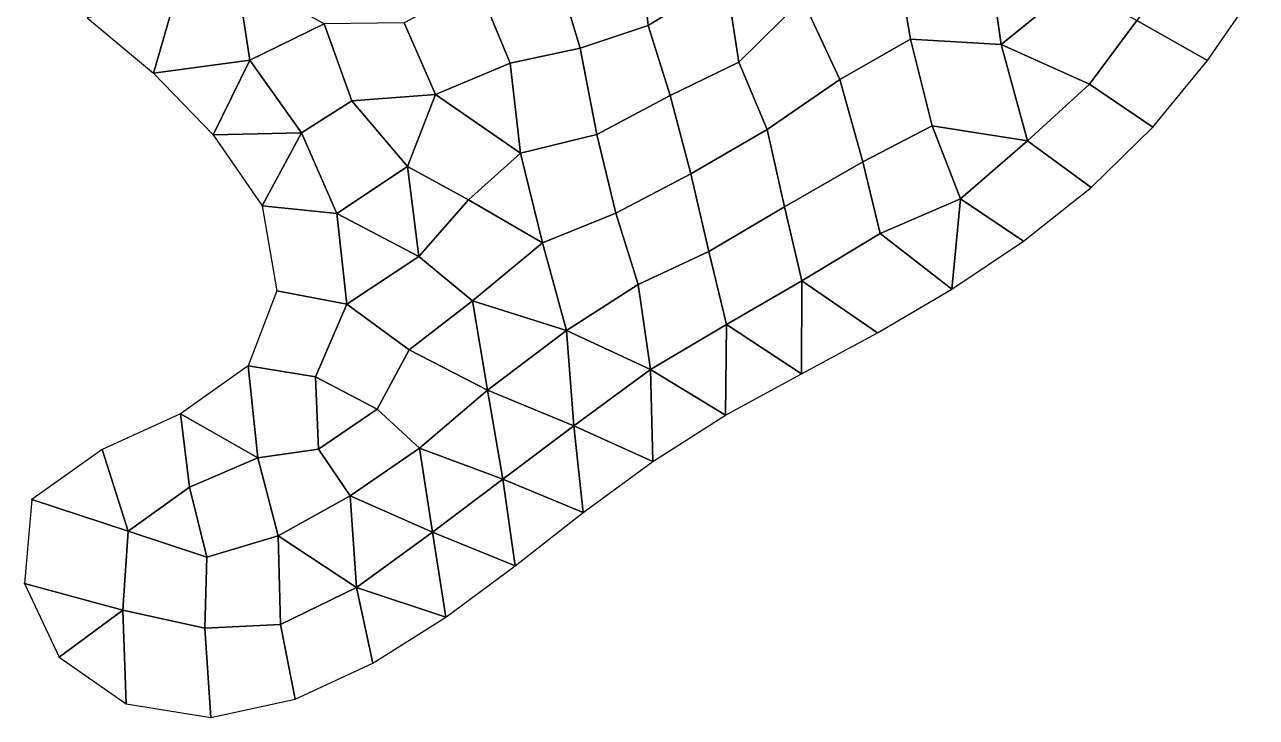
# Model space of a CAD drawing. Extents: x 380707 to 407438, y 6452841 to 6483357.
# Drawn here: x 387868 to 389152, y 6455726 to 6456448 of the extents above; entities that cross this region are included whole.
import ezdxf

# ---------------------------------------------------------------- set-up
doc = ezdxf.new("R2010")
doc.units = 0
for name, color, linetype in [('MESH_BOUND', 25, 'CONTINUOUS'), ('MESH_ELEMS', 18, 'CONTINUOUS'), ('MESH_NODES', 18, 'CONTINUOUS')]:
    doc.layers.add(name, color=color, linetype=linetype)

msp = doc.modelspace()

# ---------------------------------------------------------------- linework, layer by layer
at = {"layer": 'MESH_BOUND', "color": 25}
for points in [[(389101.047, 6456410.28, -0.069), (389151.973, 6456484.3, 0.016)], [(387933.621, 6456454.76, 1.772), (388002.608, 6456397.11, -0.017)], [(389044.15, 6456340.74, -0.101), (389101.047, 6456410.28, -0.069)], [(388002.608, 6456397.11, -0.017), (388064.786, 6456332.79, 1.11)], [(388064.786, 6456332.79, 1.11), (388115.877, 6456258.71, -0.085)], [(388979.918, 6456277.7, -0.125), (389044.15, 6456340.74, -0.101)], [(388909.292, 6456222.05, 0.01), (388979.918, 6456277.7, -0.125)], [(388115.877, 6456258.71, -0.085), (388131.426, 6456170.11, 2.151)], [(388834.74, 6456171.87, 0.052), (388909.292, 6456222.05, 0.01)], [(388131.426, 6456170.11, 2.151), (388101.293, 6456091.94, 0.524)], [(388757.201, 6456126.23, -0.193), (388834.74, 6456171.87, 0.052)], [(388677.916, 6456083.65, -0.108), (388757.201, 6456126.23, -0.193)], [(388101.293, 6456091.94, 0.524), (388030.745, 6456042.09, -0.322)], [(388598.944, 6456040.49, 1.529), (388677.916, 6456083.65, -0.108)], [(388030.745, 6456042.09, -0.322), (387949.395, 6456004.79, -0.514)], [(388523.206, 6455992.18, 1.516), (388598.944, 6456040.49, 1.529)], [(387949.395, 6456004.79, -0.514), (387876.047, 6455952.65, -0.645)], [(388450.563, 6455939.08, 2.222), (388523.206, 6455992.18, 1.516)], [(387876.047, 6455952.65, -0.645), (387868.5, 6455865, -0.547)], [(388379.693, 6455883.62, 1.969), (388450.563, 6455939.08, 2.222)], [(388307.376, 6455830.05, 0.15), (388379.693, 6455883.62, 1.969)], [(387868.5, 6455865, -0.547), (387904.465, 6455788.4, -0.734)], [(388231.339, 6455782.27, -0.021), (388307.376, 6455830.05, 0.15)], [(387904.465, 6455788.4, -0.734), (387974.168, 6455739.72, -0.581)], [(388150.409, 6455744.47, 1.061), (388231.339, 6455782.27, -0.021)], [(388062.406, 6455725.63, 0.047), (388150.409, 6455744.47, 1.061)], [(387974.168, 6455739.72, -0.581), (388062.406, 6455725.63, 0.047)]]:
    msp.add_polyline3d(points, dxfattribs=at)
at = {"layer": 'MESH_ELEMS', "color": 178}
for points in [[(388518.2, 6456446.82, -0.43), (388508.725, 6456533.53, -0.502), (388424.885, 6456498.12, -0.423), (388447.275, 6456422.99, -0.366)], [(388599.015, 6456496.33, -0.536), (388508.725, 6456533.53, -0.502), (388518.2, 6456446.82, -0.43), (388599.015, 6456496.33, -0.536)], [(389101.047, 6456410.28, -0.069), (389151.973, 6456484.3, 0.016), (389084.645, 6456527.91, -1.008), (389027.48, 6456451.88, -0.841)], [(388873.735, 6456511.97, -1.639), (388778.851, 6456508.29, -0.715), (388791.628, 6456432.3, -0.559), (388885.993, 6456426.93, -0.997)], [(388873.735, 6456511.97, -1.639), (388885.993, 6456426.93, -0.997), (388960.735, 6456487.84, -1.786), (388873.735, 6456511.97, -1.639)], [(388025.112, 6456474.22, -0.321), (388002.608, 6456397.11, -0.017), (388103.154, 6456410.4, -0.256), (388089.598, 6456498.66, -0.282)], [(388103.154, 6456410.4, -0.256), (388180.664, 6456448.36, -0.342), (388089.598, 6456498.66, -0.282), (388103.154, 6456410.4, -0.256)], [(388424.885, 6456498.12, -0.423), (388340.348, 6456489.87, -0.37), (388374.558, 6456407.42, -0.425), (388447.275, 6456422.99, -0.366)], [(388791.628, 6456432.3, -0.559), (388778.851, 6456508.29, -0.715), (388679.12, 6456473.98, -0.563), (388718.013, 6456390.35, -0.533)], [(388264.123, 6456449.46, -0.364), (388296.704, 6456374.74, -0.504), (388374.558, 6456407.42, -0.425), (388340.348, 6456489.87, -0.37)], [(388612.779, 6456408.46, -0.484), (388599.015, 6456496.33, -0.536), (388518.2, 6456446.82, -0.43), (388541.234, 6456373.83, -0.551)], [(388679.12, 6456473.98, -0.563), (388599.015, 6456496.33, -0.536), (388612.779, 6456408.46, -0.484), (388679.12, 6456473.98, -0.563)], [(388960.735, 6456487.84, -1.786), (388885.993, 6456426.93, -0.997), (388977.977, 6456385.67, -0.803), (389027.48, 6456451.88, -0.841)], [(387933.621, 6456454.76, 1.772), (388002.608, 6456397.11, -0.017), (388025.112, 6456474.22, -0.321), (387933.621, 6456454.76, 1.772)], [(388718.013, 6456390.35, -0.533), (388679.12, 6456473.98, -0.563), (388612.779, 6456408.46, -0.484), (388642.168, 6456338.42, -0.516)], [(388103.154, 6456410.4, -0.256), (388156.977, 6456334.78, -0.322), (388209.513, 6456368.27, -0.319), (388180.664, 6456448.36, -0.342)], [(388264.123, 6456449.46, -0.364), (388180.664, 6456448.36, -0.342), (388209.513, 6456368.27, -0.319), (388296.704, 6456374.74, -0.504)], [(388447.275, 6456422.99, -0.366), (388464.739, 6456333.15, -1.078), (388541.234, 6456373.83, -0.551), (388518.2, 6456446.82, -0.43)], [(389044.15, 6456340.74, -0.101), (389101.047, 6456410.28, -0.069), (389027.48, 6456451.88, -0.841), (388977.977, 6456385.67, -0.803)], [(388374.558, 6456407.42, -0.425), (388385.259, 6456313.54, -0.882), (388464.739, 6456333.15, -1.078), (388447.275, 6456422.99, -0.366)], [(388718.013, 6456390.35, -0.533), (388741.942, 6456304.74, -0.436), (388814.083, 6456342.28, -0.48), (388791.628, 6456432.3, -0.559)], [(388814.083, 6456342.28, -0.48), (388913.553, 6456326.6, -0.579), (388885.993, 6456426.93, -0.997), (388791.628, 6456432.3, -0.559)], [(388913.553, 6456326.6, -0.579), (388977.977, 6456385.67, -0.803), (388885.993, 6456426.93, -0.997), (388913.553, 6456326.6, -0.579)], [(388002.608, 6456397.11, -0.017), (388064.786, 6456332.79, 1.11), (388103.154, 6456410.4, -0.256), (388002.608, 6456397.11, -0.017)], [(388064.786, 6456332.79, 1.11), (388156.977, 6456334.78, -0.322), (388103.154, 6456410.4, -0.256), (388064.786, 6456332.79, 1.11)], [(388541.234, 6456373.83, -0.551), (388562.598, 6456292.2, -0.832), (388642.168, 6456338.42, -0.516), (388612.779, 6456408.46, -0.484)], [(388374.558, 6456407.42, -0.425), (388296.704, 6456374.74, -0.504), (388385.259, 6456313.54, -0.882), (388374.558, 6456407.42, -0.425)], [(388642.168, 6456338.42, -0.516), (388660.15, 6456257.73, -0.39), (388741.942, 6456304.74, -0.436), (388718.013, 6456390.35, -0.533)], [(388979.918, 6456277.7, -0.125), (389044.15, 6456340.74, -0.101), (388977.977, 6456385.67, -0.803), (388913.553, 6456326.6, -0.579)], [(388296.704, 6456374.74, -0.504), (388209.513, 6456368.27, -0.319), (388267.298, 6456299.62, -0.536), (388296.704, 6456374.74, -0.504)], [(388331.153, 6456265.02, -1.085), (388385.259, 6456313.54, -0.882), (388296.704, 6456374.74, -0.504), (388267.298, 6456299.62, -0.536)], [(388464.739, 6456333.15, -1.078), (388484.376, 6456251.26, -1.201), (388562.598, 6456292.2, -0.832), (388541.234, 6456373.83, -0.551)], [(388156.977, 6456334.78, -0.322), (388193.874, 6456250.63, -0.257), (388267.298, 6456299.62, -0.536), (388209.513, 6456368.27, -0.319)], [(388064.786, 6456332.79, 1.11), (388115.877, 6456258.71, -0.085), (388156.977, 6456334.78, -0.322), (388064.786, 6456332.79, 1.11)], [(388156.977, 6456334.78, -0.322), (388115.877, 6456258.71, -0.085), (388193.874, 6456250.63, -0.257), (388156.977, 6456334.78, -0.322)], [(388385.259, 6456313.54, -0.882), (388408.213, 6456220.13, -1.457), (388484.376, 6456251.26, -1.201), (388464.739, 6456333.15, -1.078)], [(388660.15, 6456257.73, -0.39), (388642.168, 6456338.42, -0.516), (388562.598, 6456292.2, -0.832), (388581.302, 6456211.03, -0.562)], [(388843.619, 6456265.97, -0.385), (388814.083, 6456342.28, -0.48), (388741.942, 6456304.74, -0.436), (388760.141, 6456230.01, -0.353)], [(388814.083, 6456342.28, -0.48), (388843.619, 6456265.97, -0.385), (388913.553, 6456326.6, -0.579), (388814.083, 6456342.28, -0.48)], [(388913.553, 6456326.6, -0.579), (388843.619, 6456265.97, -0.385), (388909.292, 6456222.05, 0.01), (388979.918, 6456277.7, -0.125)], [(388408.213, 6456220.13, -1.457), (388385.259, 6456313.54, -0.882), (388331.153, 6456265.02, -1.085), (388408.213, 6456220.13, -1.457)], [(388193.874, 6456250.63, -0.257), (388279.338, 6456206.07, -1.166), (388267.298, 6456299.62, -0.536), (388193.874, 6456250.63, -0.257)], [(388331.153, 6456265.02, -1.085), (388267.298, 6456299.62, -0.536), (388279.338, 6456206.07, -1.166), (388331.153, 6456265.02, -1.085)], [(388760.141, 6456230.01, -0.353), (388741.942, 6456304.74, -0.436), (388660.15, 6456257.73, -0.39), (388678.271, 6456180.56, -0.3)], [(388484.376, 6456251.26, -1.201), (388507.913, 6456176.84, -0.805), (388581.302, 6456211.03, -0.562), (388562.598, 6456292.2, -0.832)], [(388193.874, 6456250.63, -0.257), (388115.877, 6456258.71, -0.085), (388131.426, 6456170.11, 2.151), (388204.167, 6456156.19, -1.071)], [(388335.202, 6456159.89, -1.359), (388408.213, 6456220.13, -1.457), (388331.153, 6456265.02, -1.085), (388279.338, 6456206.07, -1.166)], [(388678.271, 6456180.56, -0.3), (388660.15, 6456257.73, -0.39), (388581.302, 6456211.03, -0.562), (388599.88, 6456135.19, -0.381)], [(388760.141, 6456230.01, -0.353), (388834.74, 6456171.87, 0.052), (388843.619, 6456265.97, -0.385), (388760.141, 6456230.01, -0.353)], [(388909.292, 6456222.05, 0.01), (388843.619, 6456265.97, -0.385), (388834.74, 6456171.87, 0.052), (388909.292, 6456222.05, 0.01)], [(388204.167, 6456156.19, -1.071), (388279.338, 6456206.07, -1.166), (388193.874, 6456250.63, -0.257), (388204.167, 6456156.19, -1.071)], [(388507.913, 6456176.84, -0.805), (388484.376, 6456251.26, -1.201), (388408.213, 6456220.13, -1.457), (388433.187, 6456128.78, -1.236)], [(388760.141, 6456230.01, -0.353), (388678.271, 6456180.56, -0.3), (388757.201, 6456126.23, -0.193), (388834.74, 6456171.87, 0.052)], [(388408.213, 6456220.13, -1.457), (388335.202, 6456159.89, -1.359), (388433.187, 6456128.78, -1.236), (388408.213, 6456220.13, -1.457)], [(388269.146, 6456108.74, -1.32), (388335.202, 6456159.89, -1.359), (388279.338, 6456206.07, -1.166), (388204.167, 6456156.19, -1.071)], [(388507.913, 6456176.84, -0.805), (388520.488, 6456088.01, -0.474), (388599.88, 6456135.19, -0.381), (388581.302, 6456211.03, -0.562)], [(388678.271, 6456180.56, -0.3), (388599.88, 6456135.19, -0.381), (388677.916, 6456083.65, -0.108), (388678.271, 6456180.56, -0.3)], [(388678.271, 6456180.56, -0.3), (388677.916, 6456083.65, -0.108), (388757.201, 6456126.23, -0.193), (388678.271, 6456180.56, -0.3)], [(388171.531, 6456080.68, -1.235), (388204.167, 6456156.19, -1.071), (388131.426, 6456170.11, 2.151), (388101.293, 6456091.94, 0.524)], [(388507.913, 6456176.84, -0.805), (388433.187, 6456128.78, -1.236), (388520.488, 6456088.01, -0.474), (388507.913, 6456176.84, -0.805)], [(388269.146, 6456108.74, -1.32), (388204.167, 6456156.19, -1.071), (388171.531, 6456080.68, -1.235), (388235.78, 6456046.96, -1.256)], [(388350.839, 6456066.73, -1.221), (388335.202, 6456159.89, -1.359), (388269.146, 6456108.74, -1.32), (388350.839, 6456066.73, -1.221)], [(388433.187, 6456128.78, -1.236), (388335.202, 6456159.89, -1.359), (388350.839, 6456066.73, -1.221), (388433.187, 6456128.78, -1.236)], [(388350.839, 6456066.73, -1.221), (388440.916, 6456029.57, -0.468), (388433.187, 6456128.78, -1.236), (388350.839, 6456066.73, -1.221)], [(388433.187, 6456128.78, -1.236), (388440.916, 6456029.57, -0.468), (388520.488, 6456088.01, -0.474), (388433.187, 6456128.78, -1.236)], [(388598.944, 6456040.49, 1.529), (388599.88, 6456135.19, -0.381), (388520.488, 6456088.01, -0.474), (388598.944, 6456040.49, 1.529)], [(388599.88, 6456135.19, -0.381), (388598.944, 6456040.49, 1.529), (388677.916, 6456083.65, -0.108), (388599.88, 6456135.19, -0.381)], [(388280.114, 6456006.21, -1.277), (388350.839, 6456066.73, -1.221), (388269.146, 6456108.74, -1.32), (388235.78, 6456046.96, -1.256)], [(388030.745, 6456042.09, -0.322), (388111.552, 6455996, -1.151), (388101.293, 6456091.94, 0.524), (388030.745, 6456042.09, -0.322)], [(388171.531, 6456080.68, -1.235), (388101.293, 6456091.94, 0.524), (388111.552, 6455996, -1.151), (388174.552, 6456005.2, -1.203)], [(388523.206, 6455992.18, 1.516), (388520.488, 6456088.01, -0.474), (388440.916, 6456029.57, -0.468), (388523.206, 6455992.18, 1.516)], [(388598.944, 6456040.49, 1.529), (388520.488, 6456088.01, -0.474), (388523.206, 6455992.18, 1.516), (388598.944, 6456040.49, 1.529)], [(388174.552, 6456005.2, -1.203), (388235.78, 6456046.96, -1.256), (388171.531, 6456080.68, -1.235), (388174.552, 6456005.2, -1.203)], [(388366.832, 6455974.01, -0.6), (388350.839, 6456066.73, -1.221), (388280.114, 6456006.21, -1.277), (388366.832, 6455974.01, -0.6)], [(388350.839, 6456066.73, -1.221), (388366.832, 6455974.01, -0.6), (388440.916, 6456029.57, -0.468), (388350.839, 6456066.73, -1.221)], [(388040.166, 6455965.56, -1.01), (388030.745, 6456042.09, -0.322), (387949.395, 6456004.79, -0.514), (387976.535, 6455919.74, -0.935)], [(388040.166, 6455965.56, -1.01), (388111.552, 6455996, -1.151), (388030.745, 6456042.09, -0.322), (388040.166, 6455965.56, -1.01)], [(388207.63, 6455956.54, -1.189), (388280.114, 6456006.21, -1.277), (388235.78, 6456046.96, -1.256), (388174.552, 6456005.2, -1.203)], [(388450.563, 6455939.08, 2.222), (388440.916, 6456029.57, -0.468), (388366.832, 6455974.01, -0.6), (388450.563, 6455939.08, 2.222)], [(388450.563, 6455939.08, 2.222), (388523.206, 6455992.18, 1.516), (388440.916, 6456029.57, -0.468), (388450.563, 6455939.08, 2.222)], [(387949.395, 6456004.79, -0.514), (387876.047, 6455952.65, -0.645), (387976.535, 6455919.74, -0.935), (387949.395, 6456004.79, -0.514)], [(388132.768, 6455914.81, -0.99), (388207.63, 6455956.54, -1.189), (388174.552, 6456005.2, -1.203), (388111.552, 6455996, -1.151)], [(388280.114, 6456006.21, -1.277), (388207.63, 6455956.54, -1.189), (388293.581, 6455918.6, -0.796), (388280.114, 6456006.21, -1.277)], [(388280.114, 6456006.21, -1.277), (388293.581, 6455918.6, -0.796), (388366.832, 6455974.01, -0.6), (388280.114, 6456006.21, -1.277)], [(388058.475, 6455892.66, -1.068), (388132.768, 6455914.81, -0.99), (388111.552, 6455996, -1.151), (388040.166, 6455965.56, -1.01)], [(388293.581, 6455918.6, -0.796), (388379.693, 6455883.62, 1.969), (388366.832, 6455974.01, -0.6), (388293.581, 6455918.6, -0.796)], [(388450.563, 6455939.08, 2.222), (388366.832, 6455974.01, -0.6), (388379.693, 6455883.62, 1.969), (388450.563, 6455939.08, 2.222)], [(388058.475, 6455892.66, -1.068), (388040.166, 6455965.56, -1.01), (387976.535, 6455919.74, -0.935), (388058.475, 6455892.66, -1.068)], [(387976.535, 6455919.74, -0.935), (387876.047, 6455952.65, -0.645), (387868.5, 6455865, -0.547), (387970.759, 6455837.3, -0.961)], [(388214.326, 6455860.9, -0.563), (388207.63, 6455956.54, -1.189), (388132.768, 6455914.81, -0.99), (388214.326, 6455860.9, -0.563)], [(388293.581, 6455918.6, -0.796), (388207.63, 6455956.54, -1.189), (388214.326, 6455860.9, -0.563), (388293.581, 6455918.6, -0.796)], [(387970.759, 6455837.3, -0.961), (388056.393, 6455818.76, -0.907), (388058.475, 6455892.66, -1.068), (387976.535, 6455919.74, -0.935)], [(388058.475, 6455892.66, -1.068), (388056.393, 6455818.76, -0.907), (388134.97, 6455822.26, -0.409), (388132.768, 6455914.81, -0.99)], [(388214.326, 6455860.9, -0.563), (388132.768, 6455914.81, -0.99), (388134.97, 6455822.26, -0.409), (388214.326, 6455860.9, -0.563)], [(388214.326, 6455860.9, -0.563), (388307.376, 6455830.05, 0.15), (388293.581, 6455918.6, -0.796), (388214.326, 6455860.9, -0.563)], [(388379.693, 6455883.62, 1.969), (388293.581, 6455918.6, -0.796), (388307.376, 6455830.05, 0.15), (388379.693, 6455883.62, 1.969)], [(387970.759, 6455837.3, -0.961), (387868.5, 6455865, -0.547), (387904.465, 6455788.4, -0.734), (387970.759, 6455837.3, -0.961)], [(388231.339, 6455782.27, -0.021), (388214.326, 6455860.9, -0.563), (388134.97, 6455822.26, -0.409), (388150.409, 6455744.47, 1.061)], [(388214.326, 6455860.9, -0.563), (388231.339, 6455782.27, -0.021), (388307.376, 6455830.05, 0.15), (388214.326, 6455860.9, -0.563)], [(387970.759, 6455837.3, -0.961), (387904.465, 6455788.4, -0.734), (387974.168, 6455739.72, -0.581), (387970.759, 6455837.3, -0.961)], [(387974.168, 6455739.72, -0.581), (388062.406, 6455725.63, 0.047), (388056.393, 6455818.76, -0.907), (387970.759, 6455837.3, -0.961)], [(388150.409, 6455744.47, 1.061), (388134.97, 6455822.26, -0.409), (388056.393, 6455818.76, -0.907), (388062.406, 6455725.63, 0.047)]]:
    msp.add_3dface(points, dxfattribs=at)
at = {"layer": 'MESH_NODES', "color": 18}
for p in [(388518.2, 6456446.82, -0.43), (388447.275, 6456422.99, -0.366), (388791.628, 6456432.3, -0.559), (388885.993, 6456426.93, -0.997), (388103.154, 6456410.4, -0.256), (388612.779, 6456408.46, -0.484), (389101.047, 6456410.28, -0.069), (388002.608, 6456397.11, -0.017), (388374.558, 6456407.42, -0.425), (388718.013, 6456390.35, -0.533), (388977.977, 6456385.67, -0.803), (388296.704, 6456374.74, -0.504), (388541.234, 6456373.83, -0.551), (388209.513, 6456368.27, -0.319), (388064.786, 6456332.79, 1.11), (388156.977, 6456334.78, -0.322), (388464.739, 6456333.15, -1.078), (388642.168, 6456338.42, -0.516), (388814.083, 6456342.28, -0.48), (389044.15, 6456340.74, -0.101), (388913.553, 6456326.6, -0.579), (388385.259, 6456313.54, -0.882), (388267.298, 6456299.62, -0.536), (388741.942, 6456304.74, -0.436), (388562.598, 6456292.2, -0.832), (388979.918, 6456277.7, -0.125), (388115.877, 6456258.71, -0.085), (388331.153, 6456265.02, -1.085), (388660.15, 6456257.73, -0.39), (388843.619, 6456265.97, -0.385), (388193.874, 6456250.63, -0.257), (388484.376, 6456251.26, -1.201), (388760.141, 6456230.01, -0.353), (388408.213, 6456220.13, -1.457), (388909.292, 6456222.05, 0.01), (388279.338, 6456206.07, -1.166), (388581.302, 6456211.03, -0.562), (388678.271, 6456180.56, -0.3), (388131.426, 6456170.11, 2.151), (388507.913, 6456176.84, -0.805), (388834.74, 6456171.87, 0.052), (388204.167, 6456156.19, -1.071), (388335.202, 6456159.89, -1.359), (388433.187, 6456128.78, -1.236), (388599.88, 6456135.19, -0.381), (388757.201, 6456126.23, -0.193), (388269.146, 6456108.74, -1.32), (388101.293, 6456091.94, 0.524), (388520.488, 6456088.01, -0.474), (388171.531, 6456080.68, -1.235), (388677.916, 6456083.65, -0.108), (388350.839, 6456066.73, -1.221), (388030.745, 6456042.09, -0.322), (388235.78, 6456046.96, -1.256), (388598.944, 6456040.49, 1.529), (388440.916, 6456029.57, -0.468), (387949.395, 6456004.79, -0.514), (388174.552, 6456005.2, -1.203), (388280.114, 6456006.21, -1.277), (388111.552, 6455996, -1.151), (388523.206, 6455992.18, 1.516), (388366.832, 6455974.01, -0.6), (388040.166, 6455965.56, -1.01), (387876.047, 6455952.65, -0.645), (388207.63, 6455956.54, -1.189), (388450.563, 6455939.08, 2.222), (387976.535, 6455919.74, -0.935), (388132.768, 6455914.81, -0.99), (388293.581, 6455918.6, -0.796), (388058.475, 6455892.66, -1.068), (388379.693, 6455883.62, 1.969), (387868.5, 6455865, -0.547), (388214.326, 6455860.9, -0.563), (387970.759, 6455837.3, -0.961), (388056.393, 6455818.76, -0.907), (388134.97, 6455822.26, -0.409), (388307.376, 6455830.05, 0.15), (387904.465, 6455788.4, -0.734), (388231.339, 6455782.27, -0.021), (388150.409, 6455744.47, 1.061), (387974.168, 6455739.72, -0.581), (388062.406, 6455725.63, 0.047)]:
    msp.add_point(p, dxfattribs=at)

doc.saveas('drawing.dxf')
